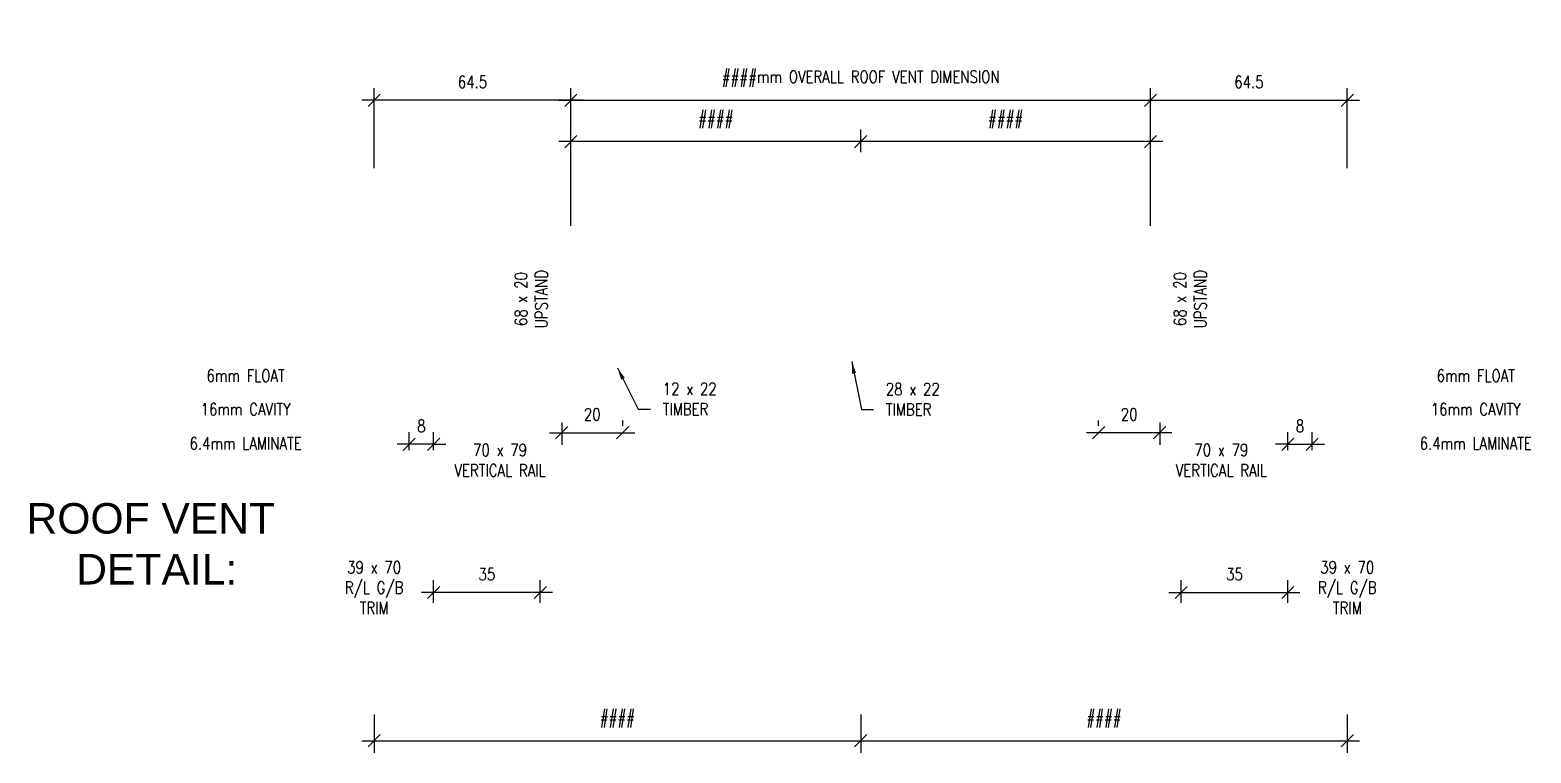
# Model space of a CAD drawing. Header units: millimetres. Extents: x -38686 to 870903, y -23218 to 232707.
# Drawn here: x 728396.2 to 728888.2, y 232426.3 to 232663.2 of the extents above; entities that cross this region are included whole.
import ezdxf

# ---------------------------------------------------------------- set-up
doc = ezdxf.new("R2010")
doc.units = ezdxf.units.MM
doc.header["$LTSCALE"] = 10
doc.header["$PDMODE"] = 35
doc.header["$PDSIZE"] = 50
doc.layers.add('44 - Detail Text', color=7, linetype='Continuous')
doc.styles.add('1-2', font='romans.shx', dxfattribs={"width": 0.8, "height": 4})
doc.styles.add('1-20', font='romans.shx', dxfattribs={"width": 0.8, "height": 35})
doc.dimstyles.new('1-2', dxfattribs={"dimtxt": 4, "dimasz": 4, "dimexe": 4, "dimexo": 4, "dimgap": 4, "dimtad": 1, "dimdec": 0, "dimzin": 0, "dimdsep": 46, "dimtxsty": '1-2', "dimblk": 'OBLIQUE', "dimcen": 4, "dimdle": 4, "dimclrd": 251, "dimclre": 251, "dimclrt": 251, "dimadec": 0, "dimazin": 0, "dimtfac": 1, "dimtdec": 0, "dimtix": 1, "dimtmove": 1, "dimatfit": 3, "dimfxl": 1, "dimtolj": 1, "dimtzin": 0, "dimlwd": 25, "dimarcsym": 0})

# ---------------------------------------------------------------- blocks, each defined once
blk = doc.blocks.new('_Oblique')
at = {"color": 0, "linetype": 'ByBlock', "lineweight": -2}
blk.add_line((-0.5, -0.5), (0.5, 0.5), dxfattribs=at)
blk = doc.blocks.new('*D2020')
at = {"layer": '44 - Detail Text', "color": 251, "lineweight": -2, "transparency": 16777216}
for p, q in [((728508.98, 232617.97), (728508.98, 232644.15)), ((728573.48, 232599.04), (728573.48, 232644.15))]:
    blk.add_line(p, q, dxfattribs=at)
at = {"layer": '44 - Detail Text', "color": 251, "lineweight": 25, "transparency": 16777216}
blk.add_line((728577.48, 232640.15), (728504.98, 232640.15), dxfattribs=at)
at = {"layer": 'Defpoints', "color": 0, "transparency": 16777216}
for p in [(728508.98, 232640.15), (728508.98, 232613.97), (728573.48, 232595.04)]:
    blk.add_point(p, dxfattribs=at)
at = {"layer": '44 - Detail Text', "color": 251, "lineweight": 25, "transparency": 16777216, "xscale": 4, "yscale": 4, "zscale": 4, "rotation": 180}
blk.add_blockref('_Oblique', (728508.98, 232640.15), dxfattribs=at)
at = {"layer": '44 - Detail Text', "color": 251, "lineweight": 25, "transparency": 16777216, "xscale": 4, "yscale": 4, "zscale": 4}
blk.add_blockref('_Oblique', (728573.48, 232640.15), dxfattribs=at)
at = {"layer": '44 - Detail Text', "color": 251, "lineweight": 9, "transparency": 16777216, "insert": (728541.23, 232646.15), "char_height": 4, "attachment_point": 5, "style": '1-2'}
blk.add_mtext('\\A1;64.5', dxfattribs=at)
blk = doc.blocks.new('*D2021')
at = {"layer": '44 - Detail Text', "color": 251, "lineweight": -2, "transparency": 16777216}
for p, q in [((728668.48, 232623.17), (728668.48, 232630.62)), ((728763.48, 232599.92), (728763.48, 232630.62))]:
    blk.add_line(p, q, dxfattribs=at)
at = {"layer": '44 - Detail Text', "color": 251, "lineweight": 25, "transparency": 16777216}
blk.add_line((728767.48, 232626.62), (728664.48, 232626.62), dxfattribs=at)
at = {"layer": 'Defpoints', "color": 0, "transparency": 16777216}
for p in [(728668.48, 232626.62), (728668.48, 232619.17), (728763.48, 232595.92)]:
    blk.add_point(p, dxfattribs=at)
at = {"layer": '44 - Detail Text', "color": 251, "lineweight": 25, "transparency": 16777216, "xscale": 4, "yscale": 4, "zscale": 4, "rotation": 180}
blk.add_blockref('_Oblique', (728668.48, 232626.62), dxfattribs=at)
at = {"layer": '44 - Detail Text', "color": 251, "lineweight": 25, "transparency": 16777216, "xscale": 4, "yscale": 4, "zscale": 4}
blk.add_blockref('_Oblique', (728763.48, 232626.62), dxfattribs=at)
at = {"layer": '44 - Detail Text', "color": 251, "lineweight": 9, "transparency": 16777216, "insert": (728715.98, 232633.66), "char_height": 4, "attachment_point": 5, "style": '1-2'}
blk.add_mtext('\\A1;####', dxfattribs=at)
blk = doc.blocks.new('*D2022')
at = {"layer": '44 - Detail Text', "color": 251, "lineweight": -2, "transparency": 16777216}
for p, q in [((728573.48, 232599.92), (728573.48, 232630.62)), ((728668.48, 232623.17), (728668.48, 232630.62))]:
    blk.add_line(p, q, dxfattribs=at)
at = {"layer": '44 - Detail Text', "color": 251, "lineweight": 25, "transparency": 16777216}
blk.add_line((728672.48, 232626.62), (728569.48, 232626.62), dxfattribs=at)
at = {"layer": 'Defpoints', "color": 0, "transparency": 16777216}
for p in [(728573.48, 232626.62), (728668.48, 232619.17), (728573.48, 232595.92)]:
    blk.add_point(p, dxfattribs=at)
at = {"layer": '44 - Detail Text', "color": 251, "lineweight": 25, "transparency": 16777216, "xscale": 4, "yscale": 4, "zscale": 4, "rotation": 180}
blk.add_blockref('_Oblique', (728573.48, 232626.62), dxfattribs=at)
at = {"layer": '44 - Detail Text', "color": 251, "lineweight": 25, "transparency": 16777216, "xscale": 4, "yscale": 4, "zscale": 4}
blk.add_blockref('_Oblique', (728668.48, 232626.62), dxfattribs=at)
at = {"layer": '44 - Detail Text', "color": 251, "lineweight": 9, "transparency": 16777216, "insert": (728620.98, 232633.66), "char_height": 4, "attachment_point": 5, "style": '1-2'}
blk.add_mtext('\\A1;####', dxfattribs=at)
blk = doc.blocks.new('*D2023')
at = {"layer": '44 - Detail Text', "color": 251, "lineweight": -2, "transparency": 16777216}
for p, q in [((728573.48, 232599.92), (728573.48, 232644.15)), ((728763.48, 232599.92), (728763.48, 232644.15))]:
    blk.add_line(p, q, dxfattribs=at)
at = {"layer": '44 - Detail Text', "color": 251, "lineweight": 25, "transparency": 16777216}
blk.add_line((728569.48, 232640.15), (728767.48, 232640.15), dxfattribs=at)
at = {"layer": 'Defpoints', "color": 0, "transparency": 16777216}
for p in [(728763.48, 232640.15), (728573.48, 232595.92), (728763.48, 232595.92)]:
    blk.add_point(p, dxfattribs=at)
at = {"layer": '44 - Detail Text', "color": 251, "lineweight": 25, "transparency": 16777216, "xscale": 4, "yscale": 4, "zscale": 4, "rotation": 180}
blk.add_blockref('_Oblique', (728573.48, 232640.15), dxfattribs=at)
at = {"layer": '44 - Detail Text', "color": 251, "lineweight": 25, "transparency": 16777216, "xscale": 4, "yscale": 4, "zscale": 4}
blk.add_blockref('_Oblique', (728763.48, 232640.15), dxfattribs=at)
at = {"layer": '44 - Detail Text', "color": 251, "lineweight": 9, "transparency": 16777216, "insert": (728668.48, 232647.2), "char_height": 4, "attachment_point": 5, "style": '1-2'}
blk.add_mtext('\\A1;####mm OVERALL ROOF VENT DIMENSION', dxfattribs=at)
blk = doc.blocks.new('*D2024')
at = {"layer": '44 - Detail Text', "color": 251, "lineweight": -2, "transparency": 16777216}
for p, q in [((728528.48, 232475.54), (728528.48, 232482.9)), ((728563.43, 232475.54), (728563.43, 232482.9))]:
    blk.add_line(p, q, dxfattribs=at)
at = {"layer": '44 - Detail Text', "color": 251, "lineweight": 25, "transparency": 16777216}
blk.add_line((728567.43, 232478.9), (728524.48, 232478.9), dxfattribs=at)
at = {"layer": 'Defpoints', "color": 0, "transparency": 16777216}
for p in [(728528.48, 232478.9), (728528.48, 232471.54), (728563.43, 232471.54)]:
    blk.add_point(p, dxfattribs=at)
at = {"layer": '44 - Detail Text', "color": 251, "lineweight": 25, "transparency": 16777216, "xscale": 4, "yscale": 4, "zscale": 4, "rotation": 180}
blk.add_blockref('_Oblique', (728528.48, 232478.9), dxfattribs=at)
at = {"layer": '44 - Detail Text', "color": 251, "lineweight": 25, "transparency": 16777216, "xscale": 4, "yscale": 4, "zscale": 4}
blk.add_blockref('_Oblique', (728563.43, 232478.9), dxfattribs=at)
at = {"layer": '44 - Detail Text', "color": 251, "lineweight": 9, "transparency": 16777216, "insert": (728545.95, 232484.9), "char_height": 4, "attachment_point": 5, "style": '1-2'}
blk.add_mtext('\\A1;35', dxfattribs=at)
blk = doc.blocks.new('*D2025')
at = {"layer": '44 - Detail Text', "color": 251, "lineweight": -2, "transparency": 16777216}
for p, q in [((728520.48, 232525.54), (728520.48, 232531.47)), ((728528.48, 232525.54), (728528.48, 232531.47))]:
    blk.add_line(p, q, dxfattribs=at)
at = {"layer": '44 - Detail Text', "color": 251, "lineweight": 25, "transparency": 16777216}
for p, q in [((728520.48, 232527.47), (728516.48, 232527.47)), ((728528.48, 232527.47), (728520.48, 232527.47)), ((728528.48, 232527.47), (728532.48, 232527.47))]:
    blk.add_line(p, q, dxfattribs=at)
at = {"layer": 'Defpoints', "color": 0, "transparency": 16777216}
for p in [(728520.48, 232527.47), (728520.48, 232521.54), (728528.48, 232521.54)]:
    blk.add_point(p, dxfattribs=at)
at = {"layer": '44 - Detail Text', "color": 251, "lineweight": 25, "transparency": 16777216, "xscale": 4, "yscale": 4, "zscale": 4}
blk.add_blockref('_Oblique', (728520.48, 232527.47), dxfattribs=at)
at = {"layer": '44 - Detail Text', "color": 251, "lineweight": 25, "transparency": 16777216, "xscale": 4, "yscale": 4, "zscale": 4, "rotation": 180}
blk.add_blockref('_Oblique', (728528.48, 232527.47), dxfattribs=at)
at = {"layer": '44 - Detail Text', "color": 251, "lineweight": 9, "transparency": 16777216, "insert": (728524.48, 232533.47), "char_height": 4, "attachment_point": 5, "style": '1-2'}
blk.add_mtext('\\A1;8', dxfattribs=at)
blk = doc.blocks.new('*D2026')
at = {"layer": '44 - Detail Text', "color": 251, "lineweight": -2, "transparency": 16777216}
for p, q in [((728570.48, 232534.54), (728570.48, 232527.23)), ((728590.48, 232533.54), (728590.48, 232535.23))]:
    blk.add_line(p, q, dxfattribs=at)
at = {"layer": '44 - Detail Text', "color": 251, "lineweight": 25, "transparency": 16777216}
blk.add_line((728566.48, 232531.23), (728594.48, 232531.23), dxfattribs=at)
at = {"layer": 'Defpoints', "color": 0, "transparency": 16777216}
for p in [(728570.48, 232538.54), (728590.48, 232531.23), (728590.48, 232529.54)]:
    blk.add_point(p, dxfattribs=at)
at = {"layer": '44 - Detail Text', "color": 251, "lineweight": 25, "transparency": 16777216, "xscale": 4, "yscale": 4, "zscale": 4, "rotation": 180}
blk.add_blockref('_Oblique', (728570.48, 232531.23), dxfattribs=at)
at = {"layer": '44 - Detail Text', "color": 251, "lineweight": 25, "transparency": 16777216, "xscale": 4, "yscale": 4, "zscale": 4}
blk.add_blockref('_Oblique', (728590.48, 232531.23), dxfattribs=at)
at = {"layer": '44 - Detail Text', "color": 251, "lineweight": 9, "transparency": 16777216, "insert": (728580.48, 232537.23), "char_height": 4, "attachment_point": 5, "style": '1-2'}
blk.add_mtext('\\A1;20', dxfattribs=at)
blk = doc.blocks.new('*D2027')
at = {"layer": '44 - Detail Text', "color": 251, "lineweight": -2, "transparency": 16777216}
for p, q in [((728763.48, 232599.04), (728763.48, 232644.15)), ((728827.98, 232617.97), (728827.98, 232644.15))]:
    blk.add_line(p, q, dxfattribs=at)
at = {"layer": '44 - Detail Text', "color": 251, "lineweight": 25, "transparency": 16777216}
blk.add_line((728759.48, 232640.15), (728831.98, 232640.15), dxfattribs=at)
at = {"layer": 'Defpoints', "color": 0, "transparency": 16777216}
for p in [(728827.98, 232640.15), (728827.98, 232613.97), (728763.48, 232595.04)]:
    blk.add_point(p, dxfattribs=at)
at = {"layer": '44 - Detail Text', "color": 251, "lineweight": 25, "transparency": 16777216, "xscale": 4, "yscale": 4, "zscale": 4, "rotation": 180}
blk.add_blockref('_Oblique', (728763.48, 232640.15), dxfattribs=at)
at = {"layer": '44 - Detail Text', "color": 251, "lineweight": 25, "transparency": 16777216, "xscale": 4, "yscale": 4, "zscale": 4}
blk.add_blockref('_Oblique', (728827.98, 232640.15), dxfattribs=at)
at = {"layer": '44 - Detail Text', "color": 251, "lineweight": 9, "transparency": 16777216, "insert": (728795.73, 232646.15), "char_height": 4, "attachment_point": 5, "style": '1-2'}
blk.add_mtext('\\A1;64.5', dxfattribs=at)
blk = doc.blocks.new('*D2028')
at = {"layer": '44 - Detail Text', "color": 251, "lineweight": -2, "transparency": 16777216}
for p, q in [((728773.52, 232475.54), (728773.52, 232482.9)), ((728808.48, 232475.54), (728808.48, 232482.9))]:
    blk.add_line(p, q, dxfattribs=at)
at = {"layer": '44 - Detail Text', "color": 251, "lineweight": 25, "transparency": 16777216}
blk.add_line((728769.52, 232478.9), (728812.48, 232478.9), dxfattribs=at)
at = {"layer": 'Defpoints', "color": 0, "transparency": 16777216}
for p in [(728808.48, 232478.9), (728773.52, 232471.54), (728808.48, 232471.54)]:
    blk.add_point(p, dxfattribs=at)
at = {"layer": '44 - Detail Text', "color": 251, "lineweight": 25, "transparency": 16777216, "xscale": 4, "yscale": 4, "zscale": 4, "rotation": 180}
blk.add_blockref('_Oblique', (728773.52, 232478.9), dxfattribs=at)
at = {"layer": '44 - Detail Text', "color": 251, "lineweight": 25, "transparency": 16777216, "xscale": 4, "yscale": 4, "zscale": 4}
blk.add_blockref('_Oblique', (728808.48, 232478.9), dxfattribs=at)
at = {"layer": '44 - Detail Text', "color": 251, "lineweight": 9, "transparency": 16777216, "insert": (728791, 232484.9), "char_height": 4, "attachment_point": 5, "style": '1-2'}
blk.add_mtext('\\A1;35', dxfattribs=at)
blk = doc.blocks.new('*D2029')
at = {"layer": '44 - Detail Text', "color": 251, "lineweight": -2, "transparency": 16777216}
for p, q in [((728808.48, 232525.54), (728808.48, 232531.47)), ((728816.48, 232525.54), (728816.48, 232531.47))]:
    blk.add_line(p, q, dxfattribs=at)
at = {"layer": '44 - Detail Text', "color": 251, "lineweight": 25, "transparency": 16777216}
for p, q in [((728808.48, 232527.47), (728804.48, 232527.47)), ((728808.48, 232527.47), (728816.48, 232527.47)), ((728816.48, 232527.47), (728820.48, 232527.47))]:
    blk.add_line(p, q, dxfattribs=at)
at = {"layer": 'Defpoints', "color": 0, "transparency": 16777216}
for p in [(728816.48, 232527.47), (728808.48, 232521.54), (728816.48, 232521.54)]:
    blk.add_point(p, dxfattribs=at)
at = {"layer": '44 - Detail Text', "color": 251, "lineweight": 25, "transparency": 16777216, "xscale": 4, "yscale": 4, "zscale": 4}
blk.add_blockref('_Oblique', (728808.48, 232527.47), dxfattribs=at)
at = {"layer": '44 - Detail Text', "color": 251, "lineweight": 25, "transparency": 16777216, "xscale": 4, "yscale": 4, "zscale": 4, "rotation": 180}
blk.add_blockref('_Oblique', (728816.48, 232527.47), dxfattribs=at)
at = {"layer": '44 - Detail Text', "color": 251, "lineweight": 9, "transparency": 16777216, "insert": (728812.48, 232533.47), "char_height": 4, "attachment_point": 5, "style": '1-2'}
blk.add_mtext('\\A1;8', dxfattribs=at)
blk = doc.blocks.new('*D2030')
at = {"layer": '44 - Detail Text', "color": 251, "lineweight": -2, "transparency": 16777216}
for p, q in [((728746.48, 232533.54), (728746.48, 232535.23)), ((728766.48, 232534.54), (728766.48, 232527.23))]:
    blk.add_line(p, q, dxfattribs=at)
at = {"layer": '44 - Detail Text', "color": 251, "lineweight": 25, "transparency": 16777216}
blk.add_line((728770.48, 232531.23), (728742.48, 232531.23), dxfattribs=at)
at = {"layer": 'Defpoints', "color": 0, "transparency": 16777216}
for p in [(728766.48, 232538.54), (728746.48, 232531.23), (728746.48, 232529.54)]:
    blk.add_point(p, dxfattribs=at)
at = {"layer": '44 - Detail Text', "color": 251, "lineweight": 25, "transparency": 16777216, "xscale": 4, "yscale": 4, "zscale": 4, "rotation": 180}
blk.add_blockref('_Oblique', (728746.48, 232531.23), dxfattribs=at)
at = {"layer": '44 - Detail Text', "color": 251, "lineweight": 25, "transparency": 16777216, "xscale": 4, "yscale": 4, "zscale": 4}
blk.add_blockref('_Oblique', (728766.48, 232531.23), dxfattribs=at)
at = {"layer": '44 - Detail Text', "color": 251, "lineweight": 9, "transparency": 16777216, "insert": (728756.48, 232537.23), "char_height": 4, "attachment_point": 5, "style": '1-2'}
blk.add_mtext('\\A1;20', dxfattribs=at)
blk = doc.blocks.new('*D2031')
at = {"layer": '44 - Detail Text', "color": 251, "lineweight": -2, "transparency": 16777216}
for p, q in [((728508.98, 232438.94), (728508.98, 232426.31)), ((728668.48, 232438.94), (728668.48, 232426.31))]:
    blk.add_line(p, q, dxfattribs=at)
at = {"layer": '44 - Detail Text', "color": 251, "lineweight": 25, "transparency": 16777216}
blk.add_line((728504.98, 232430.31), (728672.48, 232430.31), dxfattribs=at)
at = {"layer": 'Defpoints', "color": 0, "transparency": 16777216}
for p in [(728508.98, 232442.94), (728668.48, 232442.94), (728668.48, 232430.31)]:
    blk.add_point(p, dxfattribs=at)
at = {"layer": '44 - Detail Text', "color": 251, "lineweight": 25, "transparency": 16777216, "xscale": 4, "yscale": 4, "zscale": 4, "rotation": 180}
blk.add_blockref('_Oblique', (728508.98, 232430.31), dxfattribs=at)
at = {"layer": '44 - Detail Text', "color": 251, "lineweight": 25, "transparency": 16777216, "xscale": 4, "yscale": 4, "zscale": 4}
blk.add_blockref('_Oblique', (728668.48, 232430.31), dxfattribs=at)
at = {"layer": '44 - Detail Text', "color": 251, "lineweight": 9, "transparency": 16777216, "insert": (728588.73, 232437.36), "char_height": 4, "attachment_point": 5, "style": '1-2'}
blk.add_mtext('\\A1;####', dxfattribs=at)
blk = doc.blocks.new('*D2032')
at = {"layer": '44 - Detail Text', "color": 251, "lineweight": -2, "transparency": 16777216}
for p, q in [((728668.48, 232438.94), (728668.48, 232426.31)), ((728827.98, 232438.94), (728827.98, 232426.31))]:
    blk.add_line(p, q, dxfattribs=at)
at = {"layer": '44 - Detail Text', "color": 251, "lineweight": 25, "transparency": 16777216}
blk.add_line((728664.48, 232430.31), (728831.98, 232430.31), dxfattribs=at)
at = {"layer": 'Defpoints', "color": 0, "transparency": 16777216}
for p in [(728668.48, 232442.94), (728827.98, 232442.94), (728827.98, 232430.31)]:
    blk.add_point(p, dxfattribs=at)
at = {"layer": '44 - Detail Text', "color": 251, "lineweight": 25, "transparency": 16777216, "xscale": 4, "yscale": 4, "zscale": 4, "rotation": 180}
blk.add_blockref('_Oblique', (728668.48, 232430.31), dxfattribs=at)
at = {"layer": '44 - Detail Text', "color": 251, "lineweight": 25, "transparency": 16777216, "xscale": 4, "yscale": 4, "zscale": 4}
blk.add_blockref('_Oblique', (728827.98, 232430.31), dxfattribs=at)
at = {"layer": '44 - Detail Text', "color": 251, "lineweight": 9, "transparency": 16777216, "insert": (728748.23, 232437.36), "char_height": 4, "attachment_point": 5, "style": '1-2'}
blk.add_mtext('\\A1;####', dxfattribs=at)

msp = doc.modelspace()

# ---------------------------------------------------------------- texts
at = {"layer": '44 - Detail Text', "color": 8, "lineweight": 9, "char_height": 4, "width": 40.59828, "attachment_point": 5, "rotation": 90, "style": '1-2'}
for insert in [(728560.476, 232575.043), (728776.476, 232575.043)]:
    msp.add_mtext('\\pxt6;68 x 20\\P\\ptz;UPSTAND', dxfattribs=dict(at, insert=insert))
at = {"layer": '44 - Detail Text', "color": 8, "lineweight": 9}
for s, insert, char_height, attachment_point, style in [('6mm FLOAT', (728466.856, 232549.943), 4, 5, '1-2'), ('6mm FLOAT', (728870.095, 232549.943), 4, 5, '1-2'), ('12 x 22\\PTIMBER', (728603.578, 232536.956), 4, 7, '1-2'), ('28 x 22\\PTIMBER', (728676.704, 232536.849), 4, 7, '1-2'), ('16mm CAVITY', (728466.856, 232538.943), 4, 5, '1-2'), ('16mm CAVITY', (728870.095, 232538.943), 4, 5, '1-2'), ('6.4mm LAMINATE', (728466.856, 232527.743), 4, 5, '1-2'), ('6.4mm LAMINATE', (728870.095, 232527.743), 4, 5, '1-2'), ('\\A1;{\\fArial|b0|i0|c0|p34;\\W1;ROOF VENT\\P DETAIL:}', (728435.774, 232494.843), 10, 5, '1-20')]:
    msp.add_mtext(s, dxfattribs=dict(at, insert=insert, char_height=char_height, attachment_point=attachment_point, style=style))
at = {"layer": '44 - Detail Text', "color": 8, "lineweight": 9, "char_height": 4, "width": 40.59828, "attachment_point": 5, "style": '1-2'}
for insert in [(728550.251, 232522.253), (728786.7, 232522.253)]:
    msp.add_mtext('70 x 79\\PVERTICAL RAIL', dxfattribs=dict(at, insert=insert))
at = {"layer": '44 - Detail Text', "color": 8, "lineweight": 9, "ltscale": 40, "char_height": 4, "width": 21.6059, "attachment_point": 2, "style": '1-2'}
for insert in [(728508.976, 232489.165), (728827.976, 232489.165)]:
    msp.add_mtext('39 x 70\\PR/L G/B\\PTRIM', dxfattribs=dict(at, insert=insert))

# ---------------------------------------------------------------- dimensions: what is measured, and where the dimension line sits
at = {"layer": '44 - Detail Text', "color": 8, "lineweight": 9}
for base, p1, p2, text, picture, middle in [((728763.476, 232640.151), (728573.476, 232595.916), (728763.476, 232595.916), '####mm OVERALL ROOF VENT DIMENSION', '*D2023', (728668.476, 232647.198)), ((728573.476, 232626.616), (728668.476, 232619.166), (728573.476, 232595.916), '####', '*D2022', (728620.976, 232633.664)), ((728668.476, 232626.616), (728763.476, 232595.916), (728668.476, 232619.166), '####', '*D2021', (728715.976, 232633.664))]:
    dim = msp.add_linear_dim(base=base, p1=p1, p2=p2, angle=180, text=text, dimstyle='1-2', override={"dimdec": 1}, dxfattribs=at)
    dim.commit()
    dim.dimension.update_dxf_attribs({"geometry": picture, "text_midpoint": middle})
dim = msp.add_linear_dim(base=(728508.976, 232640.151), p1=(728573.476, 232595.043), p2=(728508.976, 232613.966), angle=180, dimstyle='1-2', override={"dimdec": 1}, dxfattribs=at)
dim.commit()
dim.dimension.update_dxf_attribs({"geometry": '*D2020', "text_midpoint": (728541.226, 232646.151)})
dim = msp.add_linear_dim(base=(728827.976, 232640.151), p1=(728763.476, 232595.043), p2=(728827.976, 232613.966), dimstyle='1-2', override={"dimdec": 1}, dxfattribs=at)
dim.commit()
dim.dimension.update_dxf_attribs({"geometry": '*D2027', "text_midpoint": (728795.726, 232646.151)})
for base, p1, p2, picture, middle in [((728590.476, 232531.228), (728570.476, 232538.543), (728590.476, 232529.543), '*D2026', (728580.476, 232537.228)), ((728520.476, 232527.466), (728528.476, 232521.543), (728520.476, 232521.543), '*D2025', (728524.476, 232533.466)), ((728528.476, 232478.902), (728563.43, 232471.543), (728528.476, 232471.543), '*D2024', (728545.953, 232484.902))]:
    dim = msp.add_linear_dim(base=base, p1=p1, p2=p2, angle=180, dimstyle='1-2', dxfattribs=at)
    dim.commit()
    dim.dimension.update_dxf_attribs({"geometry": picture, "text_midpoint": middle})
for base, p1, p2, picture, middle in [((728746.476, 232531.228), (728766.476, 232538.543), (728746.476, 232529.543), '*D2030', (728756.476, 232537.228)), ((728816.476, 232527.466), (728808.476, 232521.543), (728816.476, 232521.543), '*D2029', (728812.476, 232533.466)), ((728808.476, 232478.902), (728773.522, 232471.543), (728808.476, 232471.543), '*D2028', (728790.999, 232484.902))]:
    dim = msp.add_linear_dim(base=base, p1=p1, p2=p2, dimstyle='1-2', dxfattribs=at)
    dim.commit()
    dim.dimension.update_dxf_attribs({"geometry": picture, "text_midpoint": middle})
for base, p1, p2, picture, middle in [((728668.476, 232430.311), (728508.976, 232442.936), (728668.476, 232442.936), '*D2031', (728588.726, 232437.359)), ((728827.976, 232430.311), (728668.476, 232442.936), (728827.976, 232442.936), '*D2032', (728748.226, 232437.359))]:
    dim = msp.add_linear_dim(base=base, p1=p1, p2=p2, text='####', dimstyle='1-2', dxfattribs=at)
    dim.commit()
    dim.dimension.update_dxf_attribs({"geometry": picture, "text_midpoint": middle})

# ---------------------------------------------------------------- leaders
at = {"layer": '44 - Detail Text', "color": 8, "lineweight": 9, "annotation_type": 0, "has_hookline": 1, "hookline_direction": 0}
for points, text_width in [([(728665.521, 232554.609), (728668.704, 232538.849), (728672.704, 232538.849)], 20.267), ([(728588.75, 232552.482), (728595.578, 232538.956), (728599.578, 232538.956)], 19.81)]:
    msp.add_leader(points, dimstyle='1-2', override={"dimgap": 4, "dimtad": 0}, dxfattribs=dict(at, text_width=text_width))

doc.saveas('drawing.dxf')
